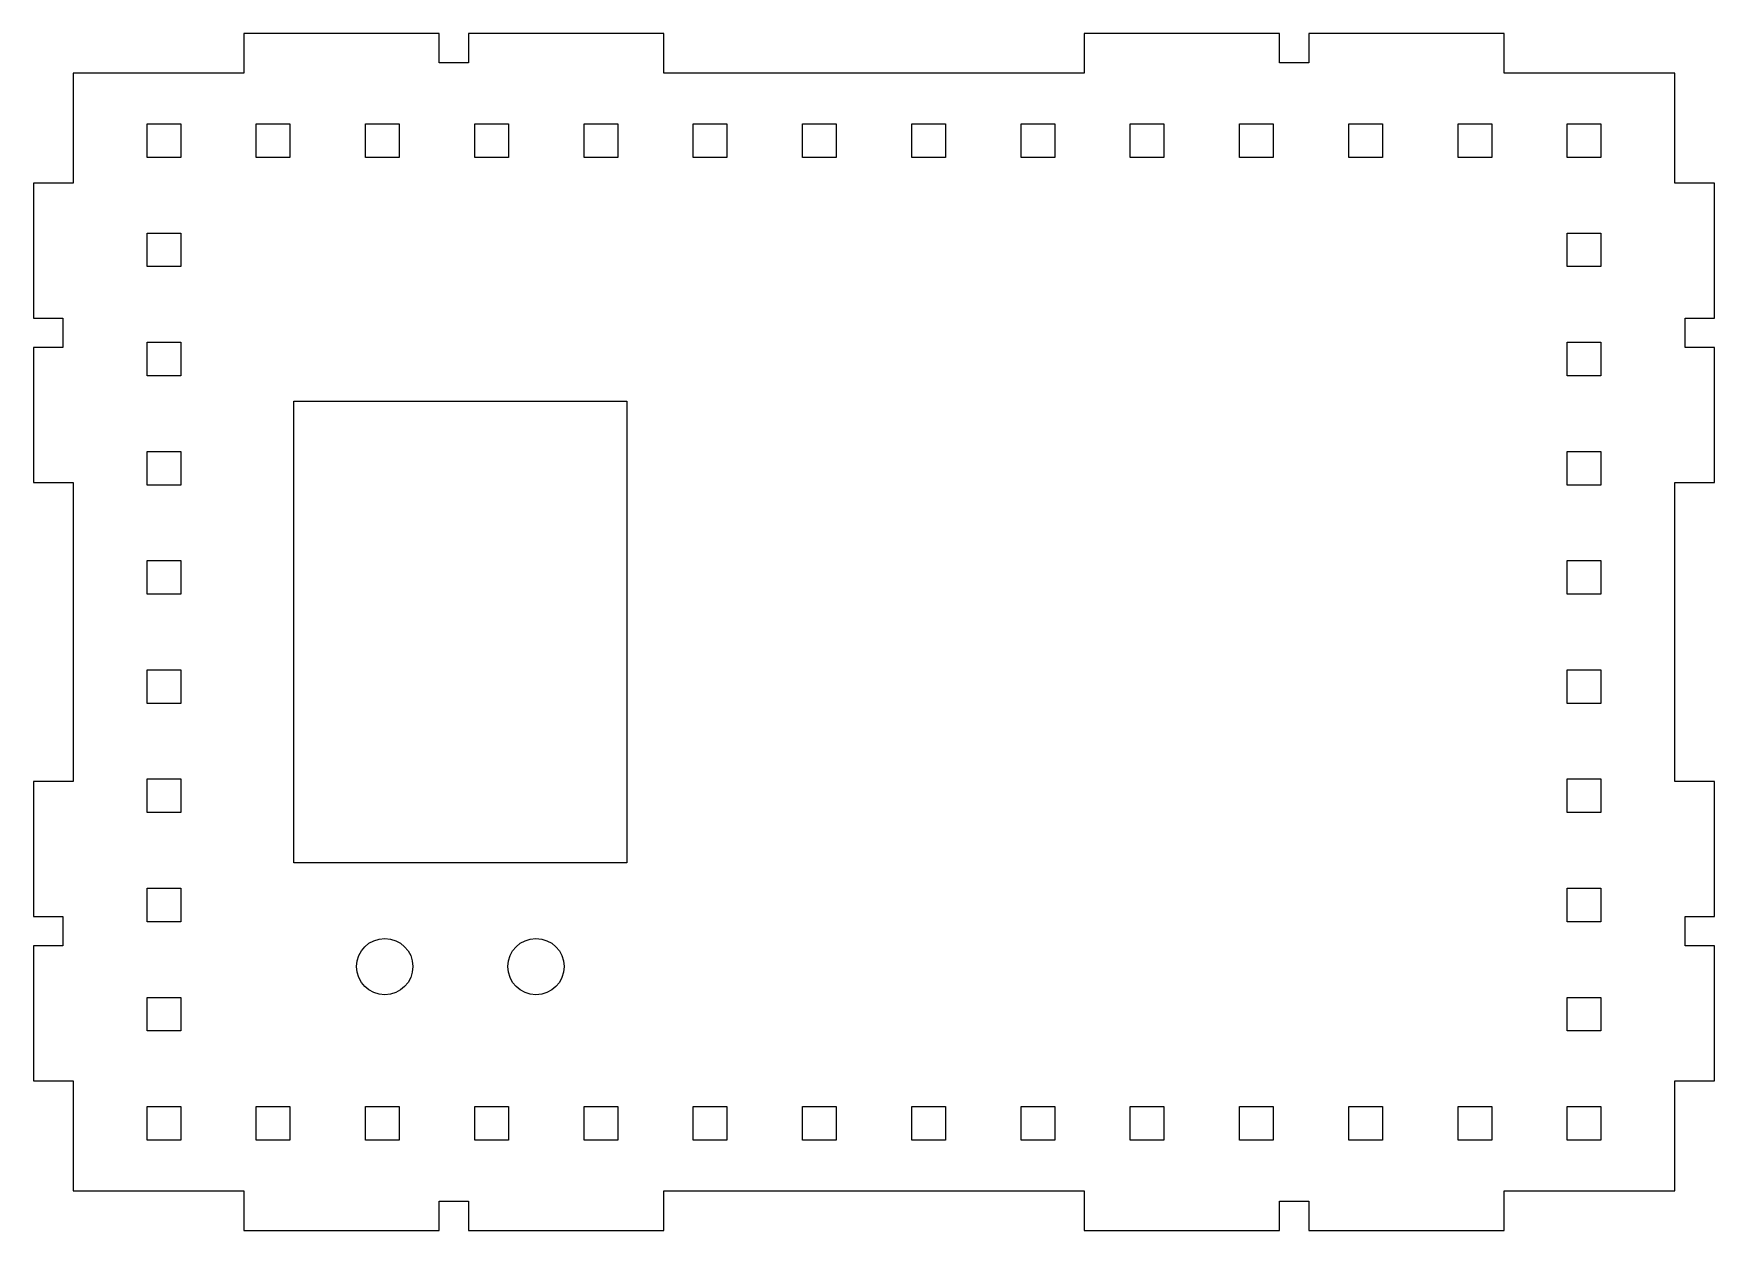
# Model space of a CAD drawing. Header units: inches. Extents: x -27.37 to -17.38, y -7.25 to -0.12.
import ezdxf

# ---------------------------------------------------------------- set-up
doc = ezdxf.new("R2010")
doc.units = ezdxf.units.IN
doc.layers.get('0').update_dxf_attribs({"linetype": 'CONTINUOUS'})

msp = doc.modelspace()

# ---------------------------------------------------------------- linework, layer by layer
for points in [[(-24.788, -0.125), (-24.788, -0.299), (-24.962, -0.299), (-24.962, -0.125), (-26.125, -0.125), (-26.125, -0.361), (-27.139, -0.361), (-27.139, -1.0156), (-27.375, -1.0156), (-27.375, -1.8193), (-27.201, -1.8193), (-27.201, -1.9933), (-27.375, -1.9933), (-27.375, -2.7969), (-27.139, -2.7969), (-27.139, -4.5781), (-27.375, -4.5781), (-27.375, -5.3818), (-27.201, -5.3818), (-27.201, -5.5558), (-27.375, -5.5558), (-27.375, -6.3594), (-27.139, -6.3594), (-27.139, -7.014), (-26.125, -7.014), (-26.125, -7.25), (-24.962, -7.25), (-24.962, -7.076), (-24.788, -7.076), (-24.788, -7.25), (-23.625, -7.25), (-23.625, -7.014), (-21.125, -7.014), (-21.125, -7.25), (-19.962, -7.25), (-19.962, -7.076), (-19.788, -7.076), (-19.788, -7.25), (-18.625, -7.25), (-18.625, -7.014), (-17.611, -7.014), (-17.611, -6.3594), (-17.375, -6.3594), (-17.375, -5.5558), (-17.549, -5.5558), (-17.549, -5.3818), (-17.375, -5.3818), (-17.375, -4.5781), (-17.611, -4.5781), (-17.611, -2.7969), (-17.375, -2.7969), (-17.375, -1.9933), (-17.549, -1.9933), (-17.549, -1.8193), (-17.375, -1.8193), (-17.375, -1.0156), (-17.611, -1.0156), (-17.611, -0.361), (-18.625, -0.361), (-18.625, -0.125), (-19.788, -0.125), (-19.788, -0.299), (-19.962, -0.299), (-19.962, -0.125), (-21.125, -0.125), (-21.125, -0.361), (-23.625, -0.361), (-23.625, -0.125)], [(-26.5, -0.6625), (-26.5, -0.8625), (-26.7, -0.8625), (-26.7, -0.6625)], [(-25.85, -0.6625), (-25.85, -0.8625), (-26.05, -0.8625), (-26.05, -0.6625)], [(-25.2, -0.6625), (-25.2, -0.8625), (-25.4, -0.8625), (-25.4, -0.6625)], [(-24.55, -0.6625), (-24.55, -0.8625), (-24.75, -0.8625), (-24.75, -0.6625)], [(-23.9, -0.6625), (-23.9, -0.8625), (-24.1, -0.8625), (-24.1, -0.6625)], [(-23.25, -0.6625), (-23.25, -0.8625), (-23.45, -0.8625), (-23.45, -0.6625)], [(-22.6, -0.6625), (-22.6, -0.8625), (-22.8, -0.8625), (-22.8, -0.6625)], [(-21.95, -0.6625), (-21.95, -0.8625), (-22.15, -0.8625), (-22.15, -0.6625)], [(-21.3, -0.6625), (-21.3, -0.8625), (-21.5, -0.8625), (-21.5, -0.6625)], [(-20.65, -0.6625), (-20.65, -0.8625), (-20.85, -0.8625), (-20.85, -0.6625)], [(-20, -0.6625), (-20, -0.8625), (-20.2, -0.8625), (-20.2, -0.6625)], [(-19.35, -0.6625), (-19.35, -0.8625), (-19.55, -0.8625), (-19.55, -0.6625)], [(-18.7, -0.6625), (-18.7, -0.8625), (-18.9, -0.8625), (-18.9, -0.6625)], [(-18.25, -0.8625), (-18.25, -0.6625), (-18.05, -0.6625), (-18.05, -0.8625)], [(-26.7, -1.3125), (-26.5, -1.3125), (-26.5, -1.5125), (-26.7, -1.5125)], [(-18.05, -1.5125), (-18.25, -1.5125), (-18.25, -1.3125), (-18.05, -1.3125)], [(-26.7, -1.9625), (-26.5, -1.9625), (-26.5, -2.1625), (-26.7, -2.1625)], [(-18.05, -2.1625), (-18.25, -2.1625), (-18.25, -1.9625), (-18.05, -1.9625)], [(-23.846, -2.3125), (-23.846, -5.0625), (-25.826, -5.0625), (-25.826, -2.3125)], [(-26.7, -2.6125), (-26.5, -2.6125), (-26.5, -2.8125), (-26.7, -2.8125)], [(-18.05, -2.8125), (-18.25, -2.8125), (-18.25, -2.6125), (-18.05, -2.6125)], [(-26.7, -3.2625), (-26.5, -3.2625), (-26.5, -3.4625), (-26.7, -3.4625)], [(-18.05, -3.4625), (-18.25, -3.4625), (-18.25, -3.2625), (-18.05, -3.2625)], [(-26.7, -3.9125), (-26.5, -3.9125), (-26.5, -4.1125), (-26.7, -4.1125)], [(-18.05, -4.1125), (-18.25, -4.1125), (-18.25, -3.9125), (-18.05, -3.9125)], [(-26.7, -4.5625), (-26.5, -4.5625), (-26.5, -4.7625), (-26.7, -4.7625)], [(-18.05, -4.7625), (-18.25, -4.7625), (-18.25, -4.5625), (-18.05, -4.5625)], [(-26.7, -5.2125), (-26.5, -5.2125), (-26.5, -5.4125), (-26.7, -5.4125)], [(-18.05, -5.4125), (-18.25, -5.4125), (-18.25, -5.2125), (-18.05, -5.2125)], [(-26.7, -5.8625), (-26.5, -5.8625), (-26.5, -6.0625), (-26.7, -6.0625)], [(-18.05, -6.0625), (-18.25, -6.0625), (-18.25, -5.8625), (-18.05, -5.8625)], [(-26.5, -6.7125), (-26.7, -6.7125), (-26.7, -6.5125), (-26.5, -6.5125)], [(-25.85, -6.7125), (-26.05, -6.7125), (-26.05, -6.5125), (-25.85, -6.5125)], [(-25.2, -6.7125), (-25.4, -6.7125), (-25.4, -6.5125), (-25.2, -6.5125)], [(-24.55, -6.7125), (-24.75, -6.7125), (-24.75, -6.5125), (-24.55, -6.5125)], [(-23.9, -6.7125), (-24.1, -6.7125), (-24.1, -6.5125), (-23.9, -6.5125)], [(-23.25, -6.7125), (-23.45, -6.7125), (-23.45, -6.5125), (-23.25, -6.5125)], [(-22.6, -6.7125), (-22.8, -6.7125), (-22.8, -6.5125), (-22.6, -6.5125)], [(-21.95, -6.7125), (-22.15, -6.7125), (-22.15, -6.5125), (-21.95, -6.5125)], [(-21.3, -6.7125), (-21.5, -6.7125), (-21.5, -6.5125), (-21.3, -6.5125)], [(-20.65, -6.7125), (-20.85, -6.7125), (-20.85, -6.5125), (-20.65, -6.5125)], [(-20, -6.7125), (-20.2, -6.7125), (-20.2, -6.5125), (-20, -6.5125)], [(-19.35, -6.7125), (-19.55, -6.7125), (-19.55, -6.5125), (-19.35, -6.5125)], [(-18.7, -6.7125), (-18.9, -6.7125), (-18.9, -6.5125), (-18.7, -6.5125)], [(-18.05, -6.7125), (-18.25, -6.7125), (-18.25, -6.5125), (-18.05, -6.5125)]]:
    msp.add_lwpolyline(points, close=True)
for centre in [(-25.286, -5.6795), (-24.386, -5.6795)]:
    msp.add_circle(centre, 0.1675)

doc.saveas('drawing.dxf')
